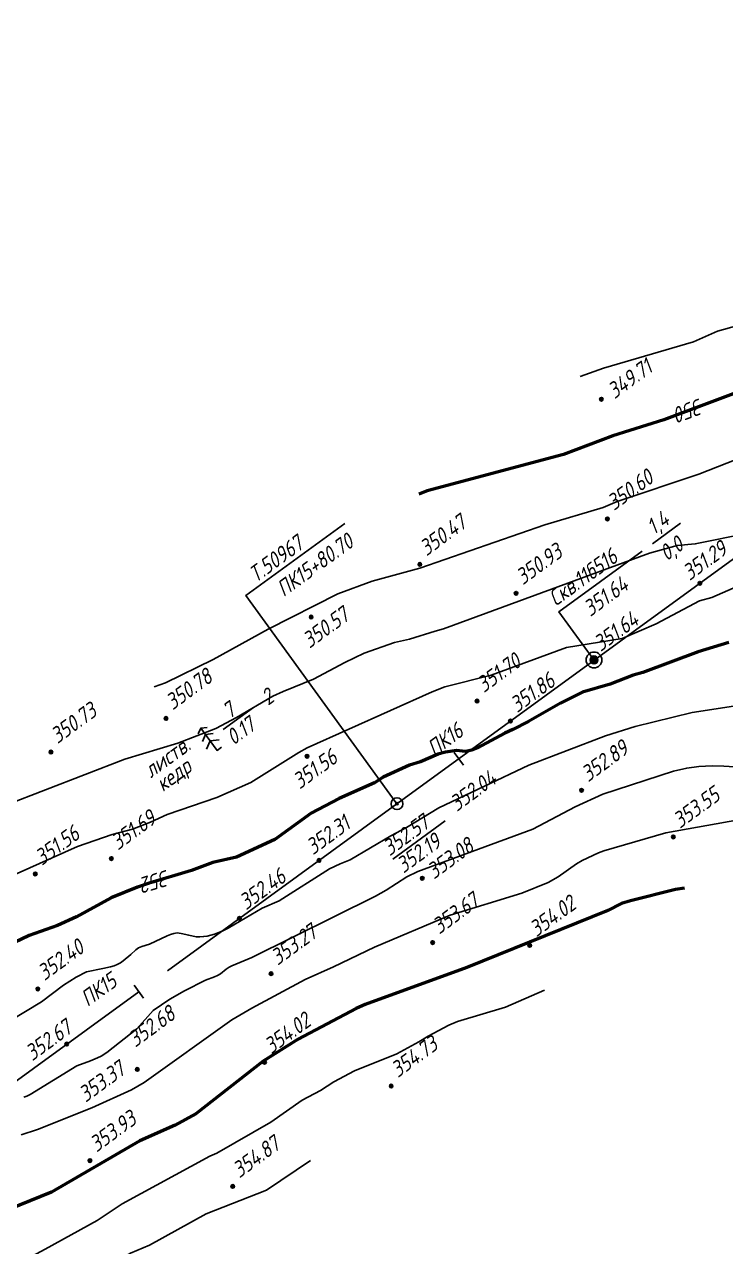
# Model space of a CAD drawing. Extents: x 1514039 to 1515876, y 2182924 to 2184238.
# Drawn here: x 1515408.1 to 1515585.2, y 2183836.6 to 2184145.2 of the extents above; entities that cross this region are included whole.
import ezdxf
from ezdxf.enums import TextEntityAlignment as Align

# ---------------------------------------------------------------- set-up
doc = ezdxf.new("R2010")
doc.units = 0
for name, color, linetype, lineweight in [('ИИ_ГЕОПУНКТ_025', 7, 'Continuous', 25), ('ИИ_ОТМЕТКА_025', 7, 'Continuous', 25), ('ИИ_ПИКЕТАЖ_025', 7, 'Continuous', 25), ('ИИ_РЕЛЬЕФ_025', 34, 'Continuous', 25), ('ИИ_РЕЛЬЕФ_050', 34, 'Continuous', 50), ('ИИ_СКВАЖИНА_025', 7, 'Continuous', 25), ('ИИ_ТРАССА_ТРУБ_025', 7, 'Continuous', 25), ('ИИ_УГОДЬЯ_025', 7, 'Continuous', 25)]:
    doc.layers.add(name, color=color, linetype=linetype, lineweight=lineweight)
doc.styles.add('VNIPISIMPLEXCUR', font='simplex.shx', dxfattribs={"width": 0.8, "oblique": 15})

# ---------------------------------------------------------------- blocks, each defined once
blk = doc.blocks.new('PICKET')
at = {"color": 0, "linetype": 'Continuous', "lineweight": 25}
for p, q in [((-0.2299999999999898, 0), (0.2299999999999898, 0)), ((0, 0.2299999999999898), (0, -0.2299999999999898))]:
    blk.add_line(p, q, dxfattribs=at)
blk.add_circle((0, 0), 0.23, dxfattribs=at)
at = {"color": 0, "linetype": 'Continuous', "style": 'VNIPISIMPLEXCUR', "oblique": 15, "width": 0.8}
blk.add_attdef('OTMETKA', (1.25, 0.3000000000000114), '', height=2, dxfattribs=at)
at = {"color": 8, "linetype": 'Continuous', "style": 'VNIPISIMPLEXCUR', "oblique": 15, "width": 0.8, "flags": 1}
blk.add_attdef('NOMER', (1.25, -2.699999999999989), '', height=2, dxfattribs=at)
blk = doc.blocks.new('ИИ050052Р')
at = {"linetype": 'Continuous', "lineweight": 25}
h = blk.add_hatch(color=0, dxfattribs=at)
edge = h.paths.add_edge_path()
edge.add_arc((0, 0), 0.15, 0, 360)
at = {"color": 0, "linetype": 'Continuous', "lineweight": 25}
for radius in [0.75, 0.15]:
    blk.add_circle((0, 0), radius, dxfattribs=at)
at = {"color": 0, "linetype": 'Continuous', "style": 'VNIPISIMPLEXCUR', "oblique": 15, "width": 0.8}
for tag, p in [('CENTRE', (1.449999999999999, 0.6999999999999993)), ('HEIGHT', (1.449999999999999, -2.699999999999999))]:
    blk.add_attdef(tag, p, '', height=2, dxfattribs=at)
for tag, p in [('NUMBER', (-2, -1)), ('STATIONING', (-2, -4.399999999999999)), ('ALPHA', (-2, -7.799999999999999))]:
    blk.add_attdef(tag, text='', height=2, dxfattribs=at).set_placement(p, align=Align.RIGHT)
at = {"color": 253, "linetype": 'Continuous', "style": 'VNIPISIMPLEXCUR', "oblique": 15, "width": 0.8, "flags": 1}
blk.add_attdef('NOTE', text='', height=1.6, dxfattribs=at).set_placement((-2, -10.8), align=Align.RIGHT)
blk = doc.blocks.new('ИИ15001')
at = {"color": 0, "linetype": 'Continuous', "lineweight": 25}
blk.add_lwpolyline([(0, 1), (0, -1)], dxfattribs=at)
at = {"color": 0, "linetype": 'Continuous', "lineweight": 25, "style": 'VNIPISIMPLEXCUR', "oblique": 15, "width": 0.8}
blk.add_attdef('STATIONING', text='', height=2, dxfattribs=at).set_placement((0, 2), align=Align.CENTER)
at = {"color": 7, "linetype": 'Continuous', "lineweight": 25, "style": 'VNIPISIMPLEXCUR', "oblique": 15, "width": 0.8}
blk.add_attdef('HEIGHT', text='', height=2, dxfattribs=at).set_placement((0, -2), align=Align.TOP_CENTER)
blk = doc.blocks.new('ИИ25001')
at = {"linetype": 'Continuous'}
h = blk.add_hatch(color=0, dxfattribs=at)
edge = h.paths.add_edge_path()
edge.add_arc((0, 0), 0.5, 0, 360)
at = {"color": 0, "linetype": 'Continuous'}
for radius in [1, 0.5]:
    blk.add_circle((0, 0), radius, dxfattribs=at)
at = {"color": 0, "style": 'VNIPISIMPLEXCUR', "oblique": 15, "width": 0.8}
for tag, p in [('NUMBER', (2, 0.6999999999999887)), ('STS', (14.21830956713089, 0.6999999999999887)), ('EGWL', (38.31670607307356, 0.6999999999999887)), ('TFS', (19.07851403860371, -1)), ('HEIGHT', (2, -2.699999999999988)), ('FS', (14.21830956713089, -2.700000000000002)), ('AGWL', (36.59421987173639, -2.700000000000002))]:
    blk.add_attdef(tag, p, '', height=2, dxfattribs=at)
at = {"color": 253, "style": 'VNIPISIMPLEXCUR', "oblique": 15, "width": 0.8, "flags": 1}
for tag, p in [('DATE', (-2.5, -0.8000000000000113)), ('NOTE1', (-2.5, -3.200000000000017)), ('NOTE2', (-2.5, -5.600000000000022))]:
    blk.add_attdef(tag, text='', height=1.6, dxfattribs=at).set_placement(p, align=Align.RIGHT)
blk = doc.blocks.new('ИИ053672А')
at = {"color": 0, "linetype": 'Continuous'}
for points in [[(0.6999999999999887, 3.095854811567278), (0, 3.5), (-0.6999999999999887, 3.095854811567278)], [(0, 3.5), (0, 0), (0.6999999999999887, 0)], [(0.8499999999999943, 2.009252271188813), (0, 2.5), (-0.8499999999999943, 2.009252271188813)], [(1, 0.9226497308103772), (0, 1.5), (-1, 0.9226497308103772)]]:
    blk.add_lwpolyline(points, dxfattribs=at)
at = {"color": 0, "linetype": 'Continuous', "style": 'VNIPISIMPLEXCUR', "oblique": 15, "width": 0.8}
blk.add_attdef('RACE1', text='', height=2, dxfattribs=at).set_placement((-2, 2.25), align=Align.RIGHT)
blk.add_attdef('HEIGHT', (2, 2.25), '', height=2, dxfattribs=at)
blk.add_attdef('DISTANCE', text='', height=2, dxfattribs=at).set_placement((8.5, 1.75), align=Align.MIDDLE_LEFT)
blk.add_attdef('RACE2', text='', height=2, dxfattribs=at).set_placement((-2, 1.25), align=Align.TOP_RIGHT)
blk.add_attdef('THICKNESS', text='', height=2, dxfattribs=at).set_placement((2, 1.25), align=Align.TOP_LEFT)

msp = doc.modelspace()

# ---------------------------------------------------------------- linework, layer by layer
at = {"layer": 'ИИ_ГЕОПУНКТ_025'}
for points in [[(1515502.22, 2183948.46), (1515464.013001232, 2184001.004438988), (1515489.018984274, 2184019.187211165)], [(1515501.135130842, 2183934.457384797), (1515514.403899722, 2183944.105595835)]]:
    msp.add_lwpolyline(points, dxfattribs=at)
at = {"layer": 'ИИ_РЕЛЬЕФ_025'}
for points, elevation in [([(1515588.356245177, 2184069.240391504), (1515583.185061361, 2184067.763128105), (1515577.158210034, 2184065.075523148), (1515554.39112041, 2184058.421000494), (1515548.498178805, 2184056.308125805)], 349.5), ([(1515599.686110133, 2184039.984910857), (1515578.471957431, 2184031.713394017), (1515557.827192105, 2184024.74311743), (1515554.293622705, 2184023.240300464), (1515539.571216393, 2184018.924861312), (1515508.031795213, 2184007.906110768), (1515495.946275078, 2184004.633035306), (1515487.289517732, 2184001.437775941), (1515469.627098068, 2183992.56736398), (1515455.769569481, 2183984.884211958), (1515443.728478198, 2183978.958980199), (1515440.845515044, 2183978.011712353)], 350.5), ([(1515590.944050824, 2184016.757686926), (1515577.599712922, 2184014.062060409), (1515573.043382803, 2184013.692693179), (1515566.043017353, 2184011.695195718), (1515514.00962732, 2183992.616178641), (1515511.838904332, 2183992.062251374), (1515505.373917718, 2183989.997245941), (1515501.573537839, 2183989.139221166), (1515493.906958571, 2183986.440792141), (1515489.035552181, 2183984.12758369), (1515481.145528013, 2183979.897141471), (1515473.436269455, 2183976.802188894), (1515470.844217415, 2183975.614668532), (1515461.684374369, 2183970.239613422), (1515456.444020886, 2183967.473637125), (1515446.815732832, 2183963.715013999), (1515433.417826142, 2183959.690360762), (1515403.405830006, 2183948.107603584)], 351), ([(1515587.208422616, 2184002.890391031), (1515581.7485992, 2184000.551569367), (1515578.635826289, 2183999.669436533), (1515567.695151575, 2183993.87123786), (1515559.132042284, 2183990.191346806), (1515545.071264493, 2183987.878648065), (1515526.015951639, 2183980.90834175), (1515514.328187353, 2183977.934540809), (1515511.07355704, 2183976.751255085), (1515479.548720373, 2183962.534317675), (1515477.376953647, 2183961.429297379), (1515465.296228284, 2183953.823814206), (1515456.73405418, 2183950.001778863), (1515444.160549341, 2183945.727399819), (1515439.94450503, 2183943.795081004), (1515435.419165648, 2183942.073089608), (1515430.261105636, 2183940.72086681), (1515421.504321398, 2183937.636100565), (1515381.314087546, 2183919.69076571)], 351.5), ([(1515600.951620426, 2183975.19177042), (1515576.801521198, 2183971.47192885), (1515562.39835491, 2183967.985733305), (1515554.905192359, 2183965.602194071), (1515535.565338831, 2183958.176288744), (1515512.811145969, 2183947.460476812), (1515504.64196142, 2183942.424300771), (1515500.668985174, 2183940.306609085), (1515490.393140413, 2183934.262579611), (1515487.884365647, 2183933.313666318), (1515485.164528852, 2183932.046712601), (1515472.411003104, 2183923.959307179), (1515468.135144721, 2183922.11809885), (1515459.588495302, 2183917.029556566), (1515458.058174725, 2183916.312177033), (1515456.091363697, 2183915.555163213), (1515455.172682395, 2183915.266376175), (1515454.270729637, 2183915.043394582), (1515453.365689724, 2183914.890712581), (1515452.437746958, 2183914.812824321), (1515451.492390005, 2183914.876369418), (1515449.585538783, 2183915.254393423), (1515447.662543535, 2183915.691416001), (1515446.699230833, 2183915.8470174), (1515445.846995257, 2183915.698414074), (1515444.981647264, 2183915.44188251), (1515444.106212798, 2183915.102329225), (1515439.683651328, 2183913.030965052), (1515437.758744586, 2183912.440533143), (1515436.879206526, 2183912.053504641), (1515436.190665143, 2183911.561035931), (1515434.954575339, 2183910.419976288), (1515433.040340159, 2183908.820295944), (1515432.339932324, 2183908.318875927), (1515431.530447968, 2183907.873117748), (1515430.731191152, 2183907.551976372), (1515429.840713979, 2183907.277384816), (1515427.87030197, 2183906.824882105), (1515423.761071141, 2183906.005814816), (1515421.179206459, 2183904.675605339), (1515417.937073381, 2183902.666194592), (1515412.381080558, 2183898.433844263), (1515404.328046608, 2183893.564061804)], 352.5), ([(1515590.14013741, 2183957.583628541), (1515584.826911382, 2183957.979386539), (1515581.873003321, 2183957.998451878), (1515578.501362153, 2183957.830290216), (1515575.435119473, 2183957.465294207), (1515572.085754851, 2183956.697635569), (1515554.256113134, 2183950.844554345), (1515547.214728903, 2183947.701904573), (1515536.511472248, 2183942.021946021), (1515507.494430342, 2183931.331544719), (1515504.712973886, 2183929.957019405), (1515499.466098764, 2183926.603524467), (1515496.777418366, 2183925.096298591), (1515465.540573688, 2183909.616077929), (1515460.525496864, 2183907.525461555), (1515459.80763916, 2183907.155213085), (1515459.039613037, 2183906.645024987), (1515457.616418475, 2183905.521236758), (1515456.877831117, 2183905.046732274), (1515456.133957578, 2183904.702807134), (1515453.82932923, 2183903.907419283), (1515448.543909195, 2183901.231687545), (1515444.803979247, 2183899.085204503), (1515440.582920421, 2183896.263380335), (1515436.471323258, 2183891.627052467), (1515428.925446148, 2183885.635451427), (1515427.490163642, 2183884.729484673), (1515426.572445357, 2183884.249468587), (1515424.792220628, 2183883.507879178), (1515421.298025379, 2183882.286831672), (1515409.485217338, 2183875.041450573), (1515408.687582258, 2183874.63289631), (1515407.899592453, 2183874.315205129)], 353), ([(1515599.43135079, 2183944.970410205), (1515588.491433029, 2183944.381196938), (1515570.155650498, 2183941.12104542), (1515554.451279543, 2183936.574789157), (1515553.119410594, 2183936.076905465), (1515548.991627978, 2183934.099900672), (1515547.57822197, 2183933.240117597), (1515542.966381245, 2183929.996577707), (1515540.43900018, 2183928.531985473), (1515533.804030295, 2183925.87281013), (1515515.655347371, 2183920.308271026), (1515496.516217999, 2183912.194935301), (1515486.208553313, 2183907.261448021), (1515479.023501467, 2183904.047040647), (1515465.510867434, 2183896.852459527), (1515460.498903697, 2183893.850398315), (1515438.3295327, 2183878.017819724), (1515435.113226422, 2183876.24464305), (1515425.134180584, 2183871.65449546), (1515411.413829152, 2183866.195317489), (1515407.281586459, 2183864.837954506)], 353.5), ([(1515539.499620362, 2183901.382646955), (1515529.677251902, 2183897.064556981), (1515517.47752846, 2183893.455835465), (1515515.279880419, 2183892.535394178), (1515510.1304861, 2183889.771438503), (1515507.721018645, 2183888.285972648), (1515502.162806178, 2183885.336180096), (1515491.478211162, 2183880.984597179), (1515486.275401247, 2183878.225062123), (1515482.88255814, 2183876.058148522), (1515478.27669995, 2183873.606444548), (1515470.33838031, 2183868.056895539), (1515456.690040222, 2183860.234311166), (1515454.958865632, 2183859.417471839), (1515432.745028094, 2183847.406505744), (1515426.425376948, 2183843.170084454), (1515413.289172934, 2183835.928909387), (1515394.615232054, 2183825.947720995)], 354.5), ([(1515480.366868118, 2183858.372290585), (1515469.244309824, 2183850.835125635), (1515453.958599315, 2183844.930106049), (1515439.712039789, 2183836.971696395), (1515434.861212129, 2183834.959268122), (1515432.067323951, 2183833.317131769), (1515428.126360452, 2183831.776103794), (1515426.466446546, 2183831.007855878), (1515418.950614908, 2183826.725330667), (1515417.06287556, 2183825.420396909), (1515413.780586961, 2183823.554539567), (1515408.426444256, 2183819.694349515), (1515406.022909504, 2183818.541349995)], 355)]:
    msp.add_lwpolyline(points, dxfattribs=dict(at, elevation=elevation))
at = {"layer": 'ИИ_РЕЛЬЕФ_050'}
for points, elevation in [([(1515588.545515491, 2184052.448428392), (1515569.678999832, 2184045.408713606), (1515556.798235501, 2184041.347388166), (1515544.320625567, 2184036.631365935), (1515509.885243294, 2184027.483942023), (1515507.69819381, 2184026.634694462)], 350), ([(1515586.068188888, 2183989.129336159), (1515578.356359557, 2183986.79167234), (1515564.307143064, 2183981.590292292), (1515561.889082708, 2183980.891050342), (1515556.124976692, 2183978.682102703), (1515549.068253313, 2183976.61125687), (1515543.567102266, 2183973.876579929), (1515535.470690005, 2183969.198305285), (1515531.474567776, 2183967.162093854), (1515529.504357812, 2183966.308532203), (1515522.52571939, 2183962.587514714), (1515521.751204854, 2183962.242420889), (1515521.03465492, 2183961.968457943), (1515520.386937951, 2183961.778962919), (1515519.50780366, 2183961.660092167), (1515518.753936581, 2183961.694942251), (1515517.32136275, 2183961.856874919), (1515514.480049477, 2183961.463876237), (1515513.486686388, 2183961.233535988), (1515512.642190335, 2183960.960384426), (1515508.167102747, 2183959.052151265), (1515505.398208357, 2183958.230744673), (1515498.750620418, 2183955.145003479), (1515496.547591916, 2183953.723150479), (1515487.645979311, 2183949.747911897), (1515480.561900025, 2183946.048643747), (1515471.316151347, 2183939.416868), (1515461.628332218, 2183934.998102949), (1515455.68648254, 2183933.628210883), (1515450.290359156, 2183931.601903567), (1515439.587173647, 2183928.377823212), (1515436.639474688, 2183927.372890766), (1515429.989910563, 2183924.663410675), (1515421.258294495, 2183919.905153506), (1515416.397775958, 2183917.702640846), (1515409.238449143, 2183915.144116976), (1515396.300025009, 2183909.00660643)], 352), ([(1515574.883987992, 2183927.117352561), (1515572.628891874, 2183926.754621115), (1515561.224745656, 2183923.947259682), (1515558.921178438, 2183923.244306406), (1515555.476976133, 2183921.480420271), (1515519.875183234, 2183907.070297852), (1515494.161331825, 2183897.739638492), (1515491.885705151, 2183896.746798786), (1515477.231340694, 2183888.962937255), (1515468.385651601, 2183883.464116658), (1515451.360261833, 2183870.147732051), (1515446.142716472, 2183867.308046668), (1515437.255545006, 2183863.347626481), (1515414.880635971, 2183850.39152036), (1515396.356520362, 2183842.88530622)], 354)]:
    msp.add_lwpolyline(points, dxfattribs=dict(at, elevation=elevation))
at = {"layer": 'ИИ_СКВАЖИНА_025', "flags": 128}
for points in [[(1515566.749701384, 2184014.118772412), (1515573.831125229, 2184019.267936763)], [(1515551.996652352, 2183984.762510673), (1515543.135906997, 2183996.948311933), (1515564.178025799, 2184012.248812283)]]:
    msp.add_lwpolyline(points, dxfattribs=at)
at = {"layer": 'ИИ_ТРАССА_ТРУБ_025', "color": 4}
for points in [[(1515444.233063628, 2183906.282930123), (1515502.22, 2183948.46), (1515709.73, 2184099.38), (1515865.847943131, 2184145.243908668)], [(1515040.046914378, 2183612.272631821), (1515056.03, 2183623.9), (1515291.47, 2183795.17), (1515436.960069421, 2183900.992883709)]]:
    msp.add_lwpolyline(points, dxfattribs=at)
at = {"layer": 'ИИ_УГОДЬЯ_025'}
msp.add_lwpolyline([(1515458.253820066, 2183967.210369068), (1515465.91967751, 2183972.784496636)], dxfattribs=at)

# ---------------------------------------------------------------- block references
at = {"layer": 'ИИ_ГЕОПУНКТ_025'}
ref = msp.add_blockref('ИИ050052Р', (1515502.22, 2183948.46, 352.19), dxfattribs=dict(at, xscale=2, yscale=2, zscale=2, rotation=36.02222222222222))
ref.add_attrib('NUMBER', 'Т.50967', dxfattribs={"layer": '0', "color": 0, "linetype": 'Continuous', "height": 4, "rotation": 36.02222221852792, "style": 'VNIPISIMPLEXCUR', "oblique": 14.99999999999995, "width": 0.8}).set_placement((1515478.89528678, 2184013.127559391), align=Align.RIGHT)
ref.add_attrib('CENTRE', '352.57', (1515500.371667907, 2183935.112513395), dxfattribs={"layer": '0', "color": 0, "linetype": 'Continuous', "height": 4, "rotation": 36.02222221852792, "style": 'VNIPISIMPLEXCUR', "oblique": 14.99999999999995, "width": 0.8})
ref.add_attrib('HEIGHT', '352.19', (1515503.83914669, 2183930.738668323), dxfattribs={"layer": '0', "color": 0, "linetype": 'Continuous', "height": 4, "rotation": 36.02222221852792, "style": 'VNIPISIMPLEXCUR', "oblique": 14.99999999999995, "width": 0.8})
ref.add_attrib('STATIONING', 'ПК15+80.70', dxfattribs={"layer": '0', "color": 0, "linetype": 'Continuous', "height": 4, "rotation": 36.02222221852792, "style": 'VNIPISIMPLEXCUR', "oblique": 14.99999999999995, "width": 0.8}).set_placement((1515491.588070428, 2184013.622755954), align=Align.RIGHT)
at = {"layer": 'ИИ_ОТМЕТКА_025'}
ref = msp.add_blockref('PICKET', (1515553.8599, 2184050.5999, 349.71), dxfattribs=dict(at, xscale=2, yscale=2, zscale=2, rotation=36.02222222222222))
ref.add_attrib('OTMETKA', '349.71', (1515557.157824178, 2184050.508840694, 349.71), dxfattribs={"layer": '0', "color": 0, "linetype": 'Continuous', "height": 4, "rotation": 36.02222221852793, "style": 'VNIPISIMPLEXCUR', "oblique": 15, "width": 0.8})
at = {"layer": 'ИИ_ОТМЕТКА_025', "xscale": 2, "yscale": 2, "zscale": 2, "rotation": 36.02222222222222}
for p, values in [((1515555.39, 2184020.3799, 350.6), {'OTMETKA': '350.60'}), ((1515507.9899, 2184008.8799, 350.47), {'OTMETKA': '350.47'}), ((1515532.3299, 2184001.5899, 350.93), {'OTMETKA': '350.93'}), ((1515551.996652352, 2183984.762510673, 351.64), {'OTMETKA': '351.64'}), ((1515522.4699, 2183974.3699, 351.7), {'OTMETKA': '351.70'}), ((1515443.8499, 2183969.9999, 350.78), {'OTMETKA': '350.78'}), ((1515530.88853565, 2183969.310346491, 351.86), {'OTMETKA': '351.86'}), ((1515414.7599, 2183961.4999, 350.73), {'OTMETKA': '350.73'}), ((1515548.8499, 2183951.8399, 352.89), {'OTMETKA': '352.89'}), ((1515572.0399, 2183940.0899, 353.55), {'OTMETKA': '353.55'}), ((1515430.0399, 2183934.6199, 351.69), {'OTMETKA': '351.69'}), ((1515410.8099, 2183930.7399, 351.56), {'OTMETKA': '351.56'}), ((1515462.405042293, 2183919.500403952, 352.46), {'OTMETKA': '352.46'}), ((1515511.2299, 2183913.3899, 353.67), {'OTMETKA': '353.67'}), ((1515535.7599, 2183912.6799, 354.02), {'OTMETKA': '354.02'}), ((1515470.4, 2183905.54, 353.27), {'OTMETKA': '353.27'}), ((1515411.4599, 2183901.67, 352.4), {'OTMETKA': '352.40'}), ((1515468.7499, 2183883.14, 354.02), {'OTMETKA': '354.02'}), ((1515500.7499, 2183877.15, 354.73), {'OTMETKA': '354.73'}), ((1515424.62, 2183858.34, 353.93), {'OTMETKA': '353.93'}), ((1515460.7199, 2183851.82, 354.87), {'OTMETKA': '354.87'})]:
    msp.add_blockref('PICKET', p, dxfattribs=at).add_auto_attribs(values)
at = {"layer": 'ИИ_ОТМЕТКА_025'}
ref = msp.add_blockref('PICKET', (1515578.752612776, 2184004.12142316, 351.29), dxfattribs=dict(at, xscale=2, yscale=2, zscale=2, rotation=36.02222222222222))
ref.add_attrib('OTMETKA', '351.29', (1515576.144281667, 2184004.632614152, 351.29), dxfattribs={"layer": '0', "color": 0, "linetype": 'Continuous', "height": 4, "rotation": 36.02222221852792, "style": 'VNIPISIMPLEXCUR', "oblique": 14.99999999999995, "width": 0.8})
ref = msp.add_blockref('PICKET', (1515480.5299, 2183995.5799, 350.57), dxfattribs=dict(at, xscale=2, yscale=2, zscale=2, rotation=36.02222222222222))
ref.add_attrib('OTMETKA', '350.57', (1515480.097330909, 2183987.536058867, 350.57), dxfattribs={"layer": '0', "color": 0, "linetype": 'Continuous', "height": 4, "rotation": 36.02222221852793, "style": 'VNIPISIMPLEXCUR', "oblique": 15, "width": 0.8})
ref = msp.add_blockref('PICKET', (1515479.4999, 2183960.4499, 351.56), dxfattribs=dict(at, xscale=2, yscale=2, zscale=2, rotation=36.02222222222222))
ref.add_attrib('OTMETKA', '351.56', (1515477.627693803, 2183951.973784528, 351.56), dxfattribs={"layer": '0', "color": 0, "linetype": 'Continuous', "height": 4, "rotation": 36.02222221852793, "style": 'VNIPISIMPLEXCUR', "oblique": 15, "width": 0.8})
ref = msp.add_blockref('PICKET', (1515482.517010701, 2183934.128938412, 352.31), dxfattribs=dict(at, xscale=2, yscale=2, zscale=2, rotation=36.02222222222222))
ref.add_attrib('OTMETKA', '352.31', (1515480.998659865, 2183935.38214968, 352.31), dxfattribs={"layer": '0', "color": 0, "linetype": 'Continuous', "height": 4, "rotation": 36.02222221852792, "style": 'VNIPISIMPLEXCUR', "oblique": 14.99999999999995, "width": 0.8})
ref = msp.add_blockref('PICKET', (1515508.5899, 2183929.6399, 353.08), dxfattribs=dict(at, xscale=2, yscale=2, zscale=2, rotation=36.02222222222222))
ref.add_attrib('OTMETKA', '353.08', (1515511.556349257, 2183929.2338427, 353.08), dxfattribs={"layer": '0', "color": 0, "linetype": 'Continuous', "height": 4, "rotation": 36.02222221852793, "style": 'VNIPISIMPLEXCUR', "oblique": 15, "width": 0.8})
ref = msp.add_blockref('PICKET', (1515418.748574545, 2183887.746667577, 352.67), dxfattribs=dict(at, xscale=2, yscale=2, zscale=2, rotation=36.02222222222222))
ref.add_attrib('OTMETKA', '352.67', (1515410.056119872, 2183883.346069438, 352.67), dxfattribs={"layer": '0', "color": 0, "linetype": 'Continuous', "height": 4, "rotation": 36.02222221852792, "style": 'VNIPISIMPLEXCUR', "oblique": 14.99999999999995, "width": 0.8})
ref = msp.add_blockref('PICKET', (1515436.5799, 2183881.35, 353.37), dxfattribs=dict(at, xscale=2, yscale=2, zscale=2, rotation=36.02222222222222))
ref.add_attrib('OTMETKA', '353.37', (1515423.522026675, 2183872.882308855, 353.37), dxfattribs={"layer": '0', "color": 0, "linetype": 'Continuous', "height": 4, "rotation": 36.02222221852793, "style": 'VNIPISIMPLEXCUR', "oblique": 15, "width": 0.8})
at = {"layer": 'ИИ_ПИКЕТАЖ_025', "color": 4}
ref = msp.add_blockref('ИИ15001', (1515517.83100343, 2183959.8137306, 352.04), dxfattribs=dict(at, xscale=2, yscale=2, zscale=2, rotation=36.02803119999997))
ref.add_attrib('STATIONING', 'ПК16', dxfattribs={"layer": '0', "color": 0, "linetype": 'Continuous', "lineweight": 25, "height": 4, "rotation": 36.02803119999997, "style": 'VNIPISIMPLEXCUR', "oblique": 15.00000000000003, "width": 0.8}).set_placement((1515515.478279499, 2183963.048647926), align=Align.CENTER)
ref.add_attrib('HEIGHT', '352.04', dxfattribs={"layer": '0', "color": 7, "linetype": 'Continuous', "lineweight": 25, "height": 4, "rotation": 36.02803119999997, "style": 'VNIPISIMPLEXCUR', "oblique": 15.00000000000003, "width": 0.8}).set_placement((1515520.155901535, 2183953.316113739), align=Align.TOP_CENTER)
ref = msp.add_blockref('ИИ15001', (1515436.96006942, 2183900.99288371, 352.68), dxfattribs=dict(at, xscale=2, yscale=2, zscale=2, rotation=36.03044483000001))
ref.add_attrib('STATIONING', 'ПК15', dxfattribs={"layer": '0', "color": 0, "linetype": 'Continuous', "lineweight": 25, "height": 4, "rotation": 36.03044483000002, "style": 'VNIPISIMPLEXCUR', "oblique": 14.99999999999995, "width": 0.8000000000000004}).set_placement((1515427.927838939, 2183899.85377468), align=Align.CENTER)
ref.add_attrib('HEIGHT', '352.68', dxfattribs={"layer": '0', "color": 7, "linetype": 'Continuous', "lineweight": 25, "height": 4, "rotation": 36.03044483000002, "style": 'VNIPISIMPLEXCUR', "oblique": 14.99999999999995, "width": 0.8000000000000004}).set_placement((1515438.974820598, 2183893.842055386), align=Align.TOP_CENTER)
at = {"layer": 'ИИ_СКВАЖИНА_025'}
ref = msp.add_blockref('ИИ25001', (1515551.996652352, 2183984.762510673, 351.64), dxfattribs=dict(at, xscale=2, yscale=2, zscale=2, rotation=36.02228177214084))
ref.add_attrib('NUMBER', 'Скв.11б516', (1515542.292086408, 2183998.166930364), dxfattribs={"layer": '0', "color": 0, "height": 4, "rotation": 36.02228177214084, "style": 'VNIPISIMPLEXCUR', "oblique": 15.00000000000003, "width": 0.8})
ref.add_attrib('HEIGHT', '351.64', (1515551.076578986, 2183995.558082872), dxfattribs={"layer": '0', "color": 0, "height": 4, "rotation": 36.02228177214084, "style": 'VNIPISIMPLEXCUR', "oblique": 15.00000000000003, "width": 0.8})
ref.add_attrib('STS', '1,4', (1515567.095474951, 2184016.195406821), dxfattribs={"layer": '0', "color": 0, "height": 4, "rotation": 36.02228177214084, "style": 'VNIPISIMPLEXCUR', "oblique": 15.00000000000003, "width": 0.8})
ref.add_attrib('FS', '0,0', (1515570.355368141, 2184009.563368552), dxfattribs={"layer": '0', "color": 0, "height": 4, "rotation": 36.02228177214084, "style": 'VNIPISIMPLEXCUR', "oblique": 15.00000000000003, "width": 0.8})
at = {"layer": 'ИИ_УГОДЬЯ_025'}
ref = msp.add_blockref('ИИ053672А', (1515456.769175306, 2183961.915037828), dxfattribs=dict(at, xscale=2, yscale=2, zscale=2, rotation=36.02222222222222))
ref.add_attrib('RACE1', 'листв.', dxfattribs={"layer": '0', "color": 0, "linetype": 'Continuous', "height": 4, "rotation": 36.02222221852793, "style": 'VNIPISIMPLEXCUR', "oblique": 15, "width": 0.8}).set_placement((1515450.414592851, 2183962.351514784), align=Align.RIGHT)
ref.add_attrib('RACE2', 'кедр', dxfattribs={"layer": '0', "color": 0, "linetype": 'Continuous', "height": 4, "rotation": 36.02222221852793, "style": 'VNIPISIMPLEXCUR', "oblique": 15, "width": 0.8}).set_placement((1515448.323267079, 2183960.116848927), align=Align.TOP_RIGHT)
ref.add_attrib('HEIGHT', '7', (1515459.847864591, 2183969.69890074), dxfattribs={"layer": '0', "color": 0, "linetype": 'Continuous', "height": 4, "rotation": 36.02222221852793, "style": 'VNIPISIMPLEXCUR', "oblique": 15, "width": 0.8})
ref.add_attrib('THICKNESS', '0.17', dxfattribs={"layer": '0', "color": 0, "linetype": 'Continuous', "height": 4, "rotation": 36.02222221852793, "style": 'VNIPISIMPLEXCUR', "oblique": 15, "width": 0.8}).set_placement((1515458.534083682, 2183966.289406174), align=Align.TOP_LEFT)
ref.add_attrib('DISTANCE', '2', dxfattribs={"layer": '0', "color": 0, "linetype": 'Continuous', "height": 4, "rotation": 36.02222221852793, "style": 'VNIPISIMPLEXCUR', "oblique": 15, "width": 0.8}).set_placement((1515468.460241182, 2183974.743481953), align=Align.MIDDLE_LEFT)

# ---------------------------------------------------------------- texts
at = {"layer": 'ИИ_РЕЛЬЕФ_025', "style": 'VNIPISIMPLEXCUR', "oblique": 15, "width": 0.8}
for s, rotation, p in [('350', 200.462191919234, (1515576.180182545, 2184047.834517761, 350)), ('352', 196.7636798038849, (1515441.310555418, 2183928.896951027, 352))]:
    msp.add_text(s, height=4, rotation=rotation, dxfattribs=at).set_placement(p, align=Align.MIDDLE)

doc.saveas('drawing.dxf')
